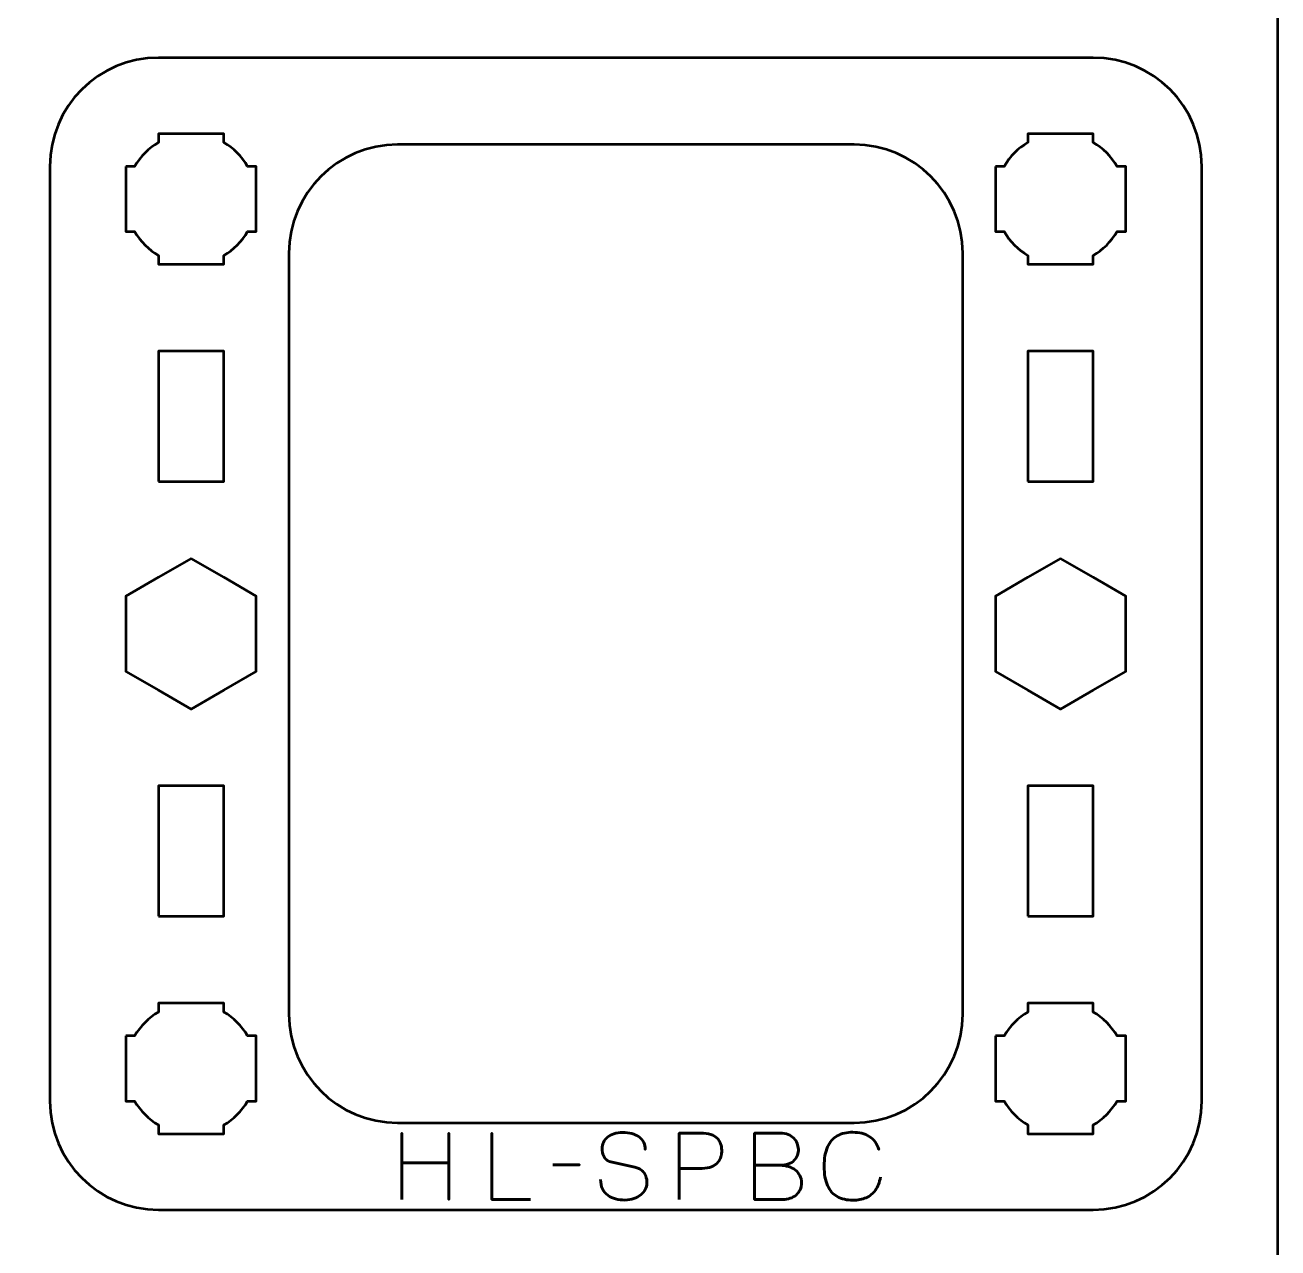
# Model space of a CAD drawing. Header units: centimetres. Extents: x -21 to 0, y -29.7 to 0.
# Drawn here: x -5.76 to 0, y -22.88 to -17.25 of the extents above; entities that cross this region are included whole.
import ezdxf

# ---------------------------------------------------------------- set-up
doc = ezdxf.new("R2010")
doc.units = ezdxf.units.CM
doc.header["$MEASUREMENT"] = 0
doc.layers.add('Layer 1', color=7, linetype='Continuous')

msp = doc.modelspace()

# ---------------------------------------------------------------- linework, layer by layer
at = {"layer": 'Layer 1', "lineweight": 53}
for points in [[(-5.15, -19.35), (-4.85, -19.35), (-4.85, -18.75), (-5.15, -18.75), (-5.15, -19.35)], [(-1.15, -19.35), (-0.85, -19.35), (-0.85, -18.75), (-1.15, -18.75), (-1.15, -19.35)], [(-5.15, -21.35), (-4.85, -21.35), (-4.85, -20.75), (-5.15, -20.75), (-5.15, -21.35)], [(-1.15, -21.35), (-0.85, -21.35), (-0.85, -20.75), (-1.15, -20.75), (-1.15, -21.35)]]:
    msp.add_lwpolyline(points, close=True, dxfattribs=at)
at = {"layer": 'Layer 1', "color": 1, "lineweight": 53}
msp.add_open_spline([(-21.00003, -29.19995), (-21.00003, -29.19995), (-21.00003, -2.89992), (-21.00003, -2.89992), (-21.00003, -2.89992), (-21.00003, -2.81709), (-20.93286, -2.74992), (-20.85003, -2.74992), (-20.85003, -2.74992), (-20.7672, -2.74992), (-20.70003, -2.68275), (-20.70003, -2.59992), (-20.70003, -2.59992), (-20.70003, -2.51709), (-20.7672, -2.44992), (-20.85003, -2.44992), (-20.85003, -2.44992), (-20.93286, -2.44992), (-21.00003, -2.38275), (-21.00003, -2.29992), (-21.00003, -2.29992), (-21.00003, -2.21709), (-20.93286, -2.14992), (-20.85003, -2.14992), (-20.85003, -2.14992), (-20.7672, -2.14992), (-20.70003, -2.08275), (-20.70003, -1.99992), (-20.70003, -1.99992), (-20.70003, -1.91709), (-20.7672, -1.84992), (-20.85003, -1.84992), (-20.85003, -1.84992), (-20.93286, -1.84992), (-21.00003, -1.78275), (-21.00003, -1.69992), (-21.00003, -1.69992), (-21.00003, -1.61709), (-20.93286, -1.54992), (-20.85003, -1.54992), (-20.85003, -1.54992), (-20.7672, -1.54992), (-20.70003, -1.48275), (-20.70003, -1.39992), (-20.70003, -1.39992), (-20.70003, -1.31709), (-20.7672, -1.24992), (-20.85003, -1.24992), (-20.85003, -1.24992), (-20.93286, -1.24992), (-21.00003, -1.18275), (-21.00003, -1.09992), (-21.00003, -1.09992), (-21.00003, -1.09992), (-21.00003, -0.49992), (-21.00003, -0.49992), (-21.00003, -0.49992), (-21.00003, -0.22295), (-20.77694, 0.00004), (-20.49994, 0.00004), (-20.49994, 0.00004), (-20.49994, 0.00004), (-0.50008, 0.00004), (-0.50008, 0.00004), (-0.50008, 0.00004), (-0.22294, 0.00004), (0.00002, -0.22295), (0.00002, -0.49992), (0.00002, -0.49992), (0.00002, -0.49992), (0.00002, -29.19995), (0.00002, -29.19995), (0.00002, -29.19995), (0.00002, -29.47695), (-0.22294, -29.70004), (-0.50008, -29.70004), (-0.50008, -29.70004), (-0.50008, -29.70004), (-20.49994, -29.70004), (-20.49994, -29.70004), (-20.49994, -29.70004), (-20.77694, -29.70004), (-21.00003, -29.47695), (-21.00003, -29.19995)], degree=3, knots=[0, 0, 0, 0, 0.047619, 0.047619, 0.047619, 0.047619, 0.0952381, 0.0952381, 0.0952381, 0.0952381, 0.1428571, 0.1428571, 0.1428571, 0.1428571, 0.1904762, 0.1904762, 0.1904762, 0.1904762, 0.2380952, 0.2380952, 0.2380952, 0.2380952, 0.2857143, 0.2857143, 0.2857143, 0.2857143, 0.3333333, 0.3333333, 0.3333333, 0.3333333, 0.3809524, 0.3809524, 0.3809524, 0.3809524, 0.4285714, 0.4285714, 0.4285714, 0.4285714, 0.4761905, 0.4761905, 0.4761905, 0.4761905, 0.5238095, 0.5238095, 0.5238095, 0.5238095, 0.5714286, 0.5714286, 0.5714286, 0.5714286, 0.6190476, 0.6190476, 0.6190476, 0.6190476, 0.6666667, 0.6666667, 0.6666667, 0.6666667, 0.7142857, 0.7142857, 0.7142857, 0.7142857, 0.7619048, 0.7619048, 0.7619048, 0.7619048, 0.8095238, 0.8095238, 0.8095238, 0.8095238, 0.8571429, 0.8571429, 0.8571429, 0.8571429, 0.9047619, 0.9047619, 0.9047619, 0.9047619, 0.952381, 0.952381, 0.952381, 0.952381, 1, 1, 1, 1], dxfattribs=at)
at = {"layer": 'Layer 1', "color": 3, "lineweight": 53}
msp.add_open_spline([(-5.65, -22.2), (-5.65, -22.2), (-5.65, -17.9), (-5.65, -17.9), (-5.65, -17.9), (-5.65, -17.62391), (-5.42609, -17.4), (-5.15, -17.4), (-5.15, -17.4), (-5.15, -17.4), (-0.85, -17.4), (-0.85, -17.4), (-0.85, -17.4), (-0.57391, -17.4), (-0.35, -17.62391), (-0.35, -17.9), (-0.35, -17.9), (-0.35, -17.9), (-0.35, -22.2), (-0.35, -22.2), (-0.35, -22.2), (-0.35, -22.47609), (-0.57391, -22.7), (-0.85, -22.7), (-0.85, -22.7), (-0.85, -22.7), (-5.15, -22.7), (-5.15, -22.7), (-5.15, -22.7), (-5.42609, -22.7), (-5.65, -22.47609), (-5.65, -22.2)], degree=3, knots=[0, 0, 0, 0, 0.125, 0.125, 0.125, 0.125, 0.25, 0.25, 0.25, 0.25, 0.375, 0.375, 0.375, 0.375, 0.5, 0.5, 0.5, 0.5, 0.625, 0.625, 0.625, 0.625, 0.75, 0.75, 0.75, 0.75, 0.875, 0.875, 0.875, 0.875, 1, 1, 1, 1], dxfattribs=at)
at = {"layer": 'Layer 1', "lineweight": 53}
for points, knots in [([(-5.3, -17.9), (-5.3, -17.9), (-5.25985, -17.9), (-5.25985, -17.9), (-5.25985, -17.9), (-5.2335, -17.85447), (-5.19553, -17.8165), (-5.15, -17.79015), (-5.15, -17.79015), (-5.15, -17.79015), (-5.15, -17.75), (-5.15, -17.75), (-5.15, -17.75), (-5.15, -17.75), (-5, -17.75), (-5, -17.75), (-5, -17.75), (-5, -17.75), (-4.85, -17.75), (-4.85, -17.75), (-4.85, -17.75), (-4.85, -17.75), (-4.85, -17.79015), (-4.85, -17.79015), (-4.85, -17.79015), (-4.80447, -17.8165), (-4.7665, -17.85447), (-4.74015, -17.9), (-4.74015, -17.9), (-4.74015, -17.9), (-4.7, -17.9), (-4.7, -17.9), (-4.7, -17.9), (-4.7, -17.9), (-4.7, -18.05), (-4.7, -18.05), (-4.7, -18.05), (-4.7, -18.05), (-4.7, -18.2), (-4.7, -18.2), (-4.7, -18.2), (-4.7, -18.2), (-4.74015, -18.2), (-4.74015, -18.2), (-4.74015, -18.2), (-4.7665, -18.24553), (-4.80447, -18.2835), (-4.85, -18.30985), (-4.85, -18.30985), (-4.85, -18.30985), (-4.85, -18.35), (-4.85, -18.35), (-4.85, -18.35), (-4.85, -18.35), (-5, -18.35), (-5, -18.35), (-5, -18.35), (-5, -18.35), (-5.15, -18.35), (-5.15, -18.35), (-5.15, -18.35), (-5.15, -18.35), (-5.15, -18.30985), (-5.15, -18.30985), (-5.15, -18.30985), (-5.19553, -18.2835), (-5.2335, -18.24553), (-5.25985, -18.2), (-5.25985, -18.2), (-5.25985, -18.2), (-5.3, -18.2), (-5.3, -18.2), (-5.3, -18.2), (-5.3, -18.2), (-5.3, -18.05), (-5.3, -18.05), (-5.3, -18.05), (-5.3, -18.05), (-5.3, -17.9), (-5.3, -17.9)], [0, 0, 0, 0, 0.05, 0.05, 0.05, 0.05, 0.1, 0.1, 0.1, 0.1, 0.15, 0.15, 0.15, 0.15, 0.2, 0.2, 0.2, 0.2, 0.25, 0.25, 0.25, 0.25, 0.3, 0.3, 0.3, 0.3, 0.35, 0.35, 0.35, 0.35, 0.4, 0.4, 0.4, 0.4, 0.45, 0.45, 0.45, 0.45, 0.5, 0.5, 0.5, 0.5, 0.55, 0.55, 0.55, 0.55, 0.6, 0.6, 0.6, 0.6, 0.65, 0.65, 0.65, 0.65, 0.7, 0.7, 0.7, 0.7, 0.75, 0.75, 0.75, 0.75, 0.8, 0.8, 0.8, 0.8, 0.85, 0.85, 0.85, 0.85, 0.9, 0.9, 0.9, 0.9, 0.95, 0.95, 0.95, 0.95, 1, 1, 1, 1]), ([(-1.3, -17.9), (-1.3, -17.9), (-1.25985, -17.9), (-1.25985, -17.9), (-1.25985, -17.9), (-1.2335, -17.85447), (-1.19553, -17.8165), (-1.15, -17.79015), (-1.15, -17.79015), (-1.15, -17.79015), (-1.15, -17.75), (-1.15, -17.75), (-1.15, -17.75), (-1.15, -17.75), (-1, -17.75), (-1, -17.75), (-1, -17.75), (-1, -17.75), (-0.85, -17.75), (-0.85, -17.75), (-0.85, -17.75), (-0.85, -17.75), (-0.85, -17.79015), (-0.85, -17.79015), (-0.85, -17.79015), (-0.80447, -17.8165), (-0.7665, -17.85447), (-0.74015, -17.9), (-0.74015, -17.9), (-0.74015, -17.9), (-0.7, -17.9), (-0.7, -17.9), (-0.7, -17.9), (-0.7, -17.9), (-0.7, -18.05), (-0.7, -18.05), (-0.7, -18.05), (-0.7, -18.05), (-0.7, -18.2), (-0.7, -18.2), (-0.7, -18.2), (-0.7, -18.2), (-0.74015, -18.2), (-0.74015, -18.2), (-0.74015, -18.2), (-0.7665, -18.24553), (-0.80447, -18.2835), (-0.85, -18.30985), (-0.85, -18.30985), (-0.85, -18.30985), (-0.85, -18.35), (-0.85, -18.35), (-0.85, -18.35), (-0.85, -18.35), (-1, -18.35), (-1, -18.35), (-1, -18.35), (-1, -18.35), (-1.15, -18.35), (-1.15, -18.35), (-1.15, -18.35), (-1.15, -18.35), (-1.15, -18.30985), (-1.15, -18.30985), (-1.15, -18.30985), (-1.19553, -18.2835), (-1.2335, -18.24553), (-1.25985, -18.2), (-1.25985, -18.2), (-1.25985, -18.2), (-1.3, -18.2), (-1.3, -18.2), (-1.3, -18.2), (-1.3, -18.2), (-1.3, -18.05), (-1.3, -18.05), (-1.3, -18.05), (-1.3, -18.05), (-1.3, -17.9), (-1.3, -17.9)], [0, 0, 0, 0, 0.05, 0.05, 0.05, 0.05, 0.1, 0.1, 0.1, 0.1, 0.15, 0.15, 0.15, 0.15, 0.2, 0.2, 0.2, 0.2, 0.25, 0.25, 0.25, 0.25, 0.3, 0.3, 0.3, 0.3, 0.35, 0.35, 0.35, 0.35, 0.4, 0.4, 0.4, 0.4, 0.45, 0.45, 0.45, 0.45, 0.5, 0.5, 0.5, 0.5, 0.55, 0.55, 0.55, 0.55, 0.6, 0.6, 0.6, 0.6, 0.65, 0.65, 0.65, 0.65, 0.7, 0.7, 0.7, 0.7, 0.75, 0.75, 0.75, 0.75, 0.8, 0.8, 0.8, 0.8, 0.85, 0.85, 0.85, 0.85, 0.9, 0.9, 0.9, 0.9, 0.95, 0.95, 0.95, 0.95, 1, 1, 1, 1]), ([(-4.55, -21.8), (-4.55, -21.8), (-4.55, -18.3), (-4.55, -18.3), (-4.55, -18.3), (-4.55, -18.02391), (-4.32609, -17.8), (-4.05, -17.8), (-4.05, -17.8), (-4.05, -17.8), (-1.95, -17.8), (-1.95, -17.8), (-1.95, -17.8), (-1.67391, -17.8), (-1.45, -18.02391), (-1.45, -18.3), (-1.45, -18.3), (-1.45, -18.3), (-1.45, -21.8), (-1.45, -21.8), (-1.45, -21.8), (-1.45, -22.07609), (-1.67391, -22.3), (-1.95, -22.3), (-1.95, -22.3), (-1.95, -22.3), (-4.05, -22.3), (-4.05, -22.3), (-4.05, -22.3), (-4.32609, -22.3), (-4.55, -22.07609), (-4.55, -21.8)], [0, 0, 0, 0, 0.125, 0.125, 0.125, 0.125, 0.25, 0.25, 0.25, 0.25, 0.375, 0.375, 0.375, 0.375, 0.5, 0.5, 0.5, 0.5, 0.625, 0.625, 0.625, 0.625, 0.75, 0.75, 0.75, 0.75, 0.875, 0.875, 0.875, 0.875, 1, 1, 1, 1]), ([(-5, -19.70359), (-5, -19.70359), (-4.85, -19.79019), (-4.85, -19.79019), (-4.85, -19.79019), (-4.85, -19.79019), (-4.7, -19.87679), (-4.7, -19.87679), (-4.7, -19.87679), (-4.7, -19.87679), (-4.7, -20.05), (-4.7, -20.05), (-4.7, -20.05), (-4.7, -20.05), (-4.7, -20.22321), (-4.7, -20.22321), (-4.7, -20.22321), (-4.7, -20.22321), (-4.85, -20.30981), (-4.85, -20.30981), (-4.85, -20.30981), (-4.85, -20.30981), (-5, -20.39641), (-5, -20.39641), (-5, -20.39641), (-5, -20.39641), (-5.15, -20.30981), (-5.15, -20.30981), (-5.15, -20.30981), (-5.15, -20.30981), (-5.3, -20.22321), (-5.3, -20.22321), (-5.3, -20.22321), (-5.3, -20.22321), (-5.3, -20.05), (-5.3, -20.05), (-5.3, -20.05), (-5.3, -20.05), (-5.3, -19.87679), (-5.3, -19.87679), (-5.3, -19.87679), (-5.3, -19.87679), (-5.15, -19.79019), (-5.15, -19.79019), (-5.15, -19.79019), (-5.15, -19.79019), (-5, -19.70359), (-5, -19.70359)], [0, 0, 0, 0, 0.0833333, 0.0833333, 0.0833333, 0.0833333, 0.1666667, 0.1666667, 0.1666667, 0.1666667, 0.25, 0.25, 0.25, 0.25, 0.3333333, 0.3333333, 0.3333333, 0.3333333, 0.4166667, 0.4166667, 0.4166667, 0.4166667, 0.5, 0.5, 0.5, 0.5, 0.5833333, 0.5833333, 0.5833333, 0.5833333, 0.6666667, 0.6666667, 0.6666667, 0.6666667, 0.75, 0.75, 0.75, 0.75, 0.8333333, 0.8333333, 0.8333333, 0.8333333, 0.9166667, 0.9166667, 0.9166667, 0.9166667, 1, 1, 1, 1]), ([(-1, -19.70359), (-1, -19.70359), (-0.85, -19.79019), (-0.85, -19.79019), (-0.85, -19.79019), (-0.85, -19.79019), (-0.7, -19.87679), (-0.7, -19.87679), (-0.7, -19.87679), (-0.7, -19.87679), (-0.7, -20.05), (-0.7, -20.05), (-0.7, -20.05), (-0.7, -20.05), (-0.7, -20.22321), (-0.7, -20.22321), (-0.7, -20.22321), (-0.7, -20.22321), (-0.85, -20.30981), (-0.85, -20.30981), (-0.85, -20.30981), (-0.85, -20.30981), (-1, -20.39641), (-1, -20.39641), (-1, -20.39641), (-1, -20.39641), (-1.15, -20.30981), (-1.15, -20.30981), (-1.15, -20.30981), (-1.15, -20.30981), (-1.3, -20.22321), (-1.3, -20.22321), (-1.3, -20.22321), (-1.3, -20.22321), (-1.3, -20.05), (-1.3, -20.05), (-1.3, -20.05), (-1.3, -20.05), (-1.3, -19.87679), (-1.3, -19.87679), (-1.3, -19.87679), (-1.3, -19.87679), (-1.15, -19.79019), (-1.15, -19.79019), (-1.15, -19.79019), (-1.15, -19.79019), (-1, -19.70359), (-1, -19.70359)], [0, 0, 0, 0, 0.0833333, 0.0833333, 0.0833333, 0.0833333, 0.1666667, 0.1666667, 0.1666667, 0.1666667, 0.25, 0.25, 0.25, 0.25, 0.3333333, 0.3333333, 0.3333333, 0.3333333, 0.4166667, 0.4166667, 0.4166667, 0.4166667, 0.5, 0.5, 0.5, 0.5, 0.5833333, 0.5833333, 0.5833333, 0.5833333, 0.6666667, 0.6666667, 0.6666667, 0.6666667, 0.75, 0.75, 0.75, 0.75, 0.8333333, 0.8333333, 0.8333333, 0.8333333, 0.9166667, 0.9166667, 0.9166667, 0.9166667, 1, 1, 1, 1]), ([(-5.3, -21.9), (-5.3, -21.9), (-5.25985, -21.9), (-5.25985, -21.9), (-5.25985, -21.9), (-5.2335, -21.85447), (-5.19553, -21.8165), (-5.15, -21.79015), (-5.15, -21.79015), (-5.15, -21.79015), (-5.15, -21.75), (-5.15, -21.75), (-5.15, -21.75), (-5.15, -21.75), (-5, -21.75), (-5, -21.75), (-5, -21.75), (-5, -21.75), (-4.85, -21.75), (-4.85, -21.75), (-4.85, -21.75), (-4.85, -21.75), (-4.85, -21.79015), (-4.85, -21.79015), (-4.85, -21.79015), (-4.80447, -21.8165), (-4.7665, -21.85447), (-4.74015, -21.9), (-4.74015, -21.9), (-4.74015, -21.9), (-4.7, -21.9), (-4.7, -21.9), (-4.7, -21.9), (-4.7, -21.9), (-4.7, -22.05), (-4.7, -22.05), (-4.7, -22.05), (-4.7, -22.05), (-4.7, -22.2), (-4.7, -22.2), (-4.7, -22.2), (-4.7, -22.2), (-4.74015, -22.2), (-4.74015, -22.2), (-4.74015, -22.2), (-4.7665, -22.24553), (-4.80447, -22.2835), (-4.85, -22.30985), (-4.85, -22.30985), (-4.85, -22.30985), (-4.85, -22.35), (-4.85, -22.35), (-4.85, -22.35), (-4.85, -22.35), (-5, -22.35), (-5, -22.35), (-5, -22.35), (-5, -22.35), (-5.15, -22.35), (-5.15, -22.35), (-5.15, -22.35), (-5.15, -22.35), (-5.15, -22.30985), (-5.15, -22.30985), (-5.15, -22.30985), (-5.19553, -22.2835), (-5.2335, -22.24553), (-5.25985, -22.2), (-5.25985, -22.2), (-5.25985, -22.2), (-5.3, -22.2), (-5.3, -22.2), (-5.3, -22.2), (-5.3, -22.2), (-5.3, -22.05), (-5.3, -22.05), (-5.3, -22.05), (-5.3, -22.05), (-5.3, -21.9), (-5.3, -21.9)], [0, 0, 0, 0, 0.05, 0.05, 0.05, 0.05, 0.1, 0.1, 0.1, 0.1, 0.15, 0.15, 0.15, 0.15, 0.2, 0.2, 0.2, 0.2, 0.25, 0.25, 0.25, 0.25, 0.3, 0.3, 0.3, 0.3, 0.35, 0.35, 0.35, 0.35, 0.4, 0.4, 0.4, 0.4, 0.45, 0.45, 0.45, 0.45, 0.5, 0.5, 0.5, 0.5, 0.55, 0.55, 0.55, 0.55, 0.6, 0.6, 0.6, 0.6, 0.65, 0.65, 0.65, 0.65, 0.7, 0.7, 0.7, 0.7, 0.75, 0.75, 0.75, 0.75, 0.8, 0.8, 0.8, 0.8, 0.85, 0.85, 0.85, 0.85, 0.9, 0.9, 0.9, 0.9, 0.95, 0.95, 0.95, 0.95, 1, 1, 1, 1]), ([(-1.3, -21.9), (-1.3, -21.9), (-1.25985, -21.9), (-1.25985, -21.9), (-1.25985, -21.9), (-1.2335, -21.85447), (-1.19553, -21.8165), (-1.15, -21.79015), (-1.15, -21.79015), (-1.15, -21.79015), (-1.15, -21.75), (-1.15, -21.75), (-1.15, -21.75), (-1.15, -21.75), (-1, -21.75), (-1, -21.75), (-1, -21.75), (-1, -21.75), (-0.85, -21.75), (-0.85, -21.75), (-0.85, -21.75), (-0.85, -21.75), (-0.85, -21.79015), (-0.85, -21.79015), (-0.85, -21.79015), (-0.80447, -21.8165), (-0.7665, -21.85447), (-0.74015, -21.9), (-0.74015, -21.9), (-0.74015, -21.9), (-0.7, -21.9), (-0.7, -21.9), (-0.7, -21.9), (-0.7, -21.9), (-0.7, -22.05), (-0.7, -22.05), (-0.7, -22.05), (-0.7, -22.05), (-0.7, -22.2), (-0.7, -22.2), (-0.7, -22.2), (-0.7, -22.2), (-0.74015, -22.2), (-0.74015, -22.2), (-0.74015, -22.2), (-0.7665, -22.24553), (-0.80447, -22.2835), (-0.85, -22.30985), (-0.85, -22.30985), (-0.85, -22.30985), (-0.85, -22.35), (-0.85, -22.35), (-0.85, -22.35), (-0.85, -22.35), (-1, -22.35), (-1, -22.35), (-1, -22.35), (-1, -22.35), (-1.15, -22.35), (-1.15, -22.35), (-1.15, -22.35), (-1.15, -22.35), (-1.15, -22.30985), (-1.15, -22.30985), (-1.15, -22.30985), (-1.19553, -22.2835), (-1.2335, -22.24553), (-1.25985, -22.2), (-1.25985, -22.2), (-1.25985, -22.2), (-1.3, -22.2), (-1.3, -22.2), (-1.3, -22.2), (-1.3, -22.2), (-1.3, -22.05), (-1.3, -22.05), (-1.3, -22.05), (-1.3, -22.05), (-1.3, -21.9), (-1.3, -21.9)], [0, 0, 0, 0, 0.05, 0.05, 0.05, 0.05, 0.1, 0.1, 0.1, 0.1, 0.15, 0.15, 0.15, 0.15, 0.2, 0.2, 0.2, 0.2, 0.25, 0.25, 0.25, 0.25, 0.3, 0.3, 0.3, 0.3, 0.35, 0.35, 0.35, 0.35, 0.4, 0.4, 0.4, 0.4, 0.45, 0.45, 0.45, 0.45, 0.5, 0.5, 0.5, 0.5, 0.55, 0.55, 0.55, 0.55, 0.6, 0.6, 0.6, 0.6, 0.65, 0.65, 0.65, 0.65, 0.7, 0.7, 0.7, 0.7, 0.75, 0.75, 0.75, 0.75, 0.8, 0.8, 0.8, 0.8, 0.85, 0.85, 0.85, 0.85, 0.9, 0.9, 0.9, 0.9, 0.95, 0.95, 0.95, 0.95, 1, 1, 1, 1])]:
    msp.add_open_spline(points, degree=3, knots=knots, dxfattribs=at)
at = {"layer": 'Layer 1', "color": 5, "lineweight": 53}
for points, knots in [([(-4.02996, -22.65244), (-4.02996, -22.65244), (-4.02996, -22.48353), (-4.02996, -22.48353), (-4.02996, -22.48353), (-4.02996, -22.48353), (-3.81449, -22.48353), (-3.81449, -22.48353), (-3.81449, -22.48353), (-3.81449, -22.48353), (-3.81449, -22.65244), (-3.81449, -22.65244), (-3.81449, -22.65244), (-3.81449, -22.65244), (-3.81449, -22.34764), (-3.81449, -22.34764), (-3.81449, -22.34764), (-3.81449, -22.34764), (-3.81449, -22.48353), (-3.81449, -22.48353), (-3.81449, -22.48353), (-3.81449, -22.48353), (-4.02996, -22.48353), (-4.02996, -22.48353), (-4.02996, -22.48353), (-4.02996, -22.48353), (-4.02996, -22.34764), (-4.02996, -22.34764), (-4.02996, -22.34764), (-4.02996, -22.34764), (-4.02996, -22.65244), (-4.02996, -22.65244)], [0, 0, 0, 0, 0.125, 0.125, 0.125, 0.125, 0.25, 0.25, 0.25, 0.25, 0.375, 0.375, 0.375, 0.375, 0.5, 0.5, 0.5, 0.5, 0.625, 0.625, 0.625, 0.625, 0.75, 0.75, 0.75, 0.75, 0.875, 0.875, 0.875, 0.875, 1, 1, 1, 1]), ([(-3.43857, -22.65244), (-3.43857, -22.65244), (-3.61679, -22.65244), (-3.61679, -22.65244), (-3.61679, -22.65244), (-3.61679, -22.65244), (-3.61679, -22.34722), (-3.61679, -22.34722), (-3.61679, -22.34722), (-3.61679, -22.34722), (-3.61679, -22.65244), (-3.61679, -22.65244), (-3.61679, -22.65244), (-3.61679, -22.65244), (-3.43857, -22.65244), (-3.43857, -22.65244)], [0, 0, 0, 0, 0.25, 0.25, 0.25, 0.25, 0.5, 0.5, 0.5, 0.5, 0.75, 0.75, 0.75, 0.75, 1, 1, 1, 1]), ([(-3.11642, -22.56015), (-3.11628, -22.57702), (-3.11332, -22.59148), (-3.10739, -22.60355), (-3.10739, -22.60355), (-3.10153, -22.61554), (-3.09335, -22.62535), (-3.08305, -22.63297), (-3.08305, -22.63297), (-3.07268, -22.64052), (-3.06075, -22.64609), (-3.04728, -22.64969), (-3.04728, -22.64969), (-3.03387, -22.65322), (-3.01948, -22.65498), (-3.00424, -22.65498), (-3.00424, -22.65498), (-2.98886, -22.65491), (-2.97503, -22.65265), (-2.96268, -22.64835), (-2.96268, -22.64835), (-2.9504, -22.64404), (-2.93989, -22.63826), (-2.93107, -22.63099), (-2.93107, -22.63099), (-2.92232, -22.62372), (-2.91555, -22.61561), (-2.91075, -22.60658), (-2.91075, -22.60658), (-2.90595, -22.59755), (-2.90341, -22.58831), (-2.90306, -22.57878), (-2.90306, -22.57878), (-2.90264, -22.56629), (-2.90447, -22.55486), (-2.90849, -22.54456), (-2.90849, -22.54456), (-2.91252, -22.53426), (-2.91873, -22.52565), (-2.92712, -22.5186), (-2.92712, -22.5186), (-2.93545, -22.51154), (-2.94596, -22.5066), (-2.95852, -22.50385), (-2.95852, -22.50385), (-2.95852, -22.50385), (-3.06223, -22.48141), (-3.06223, -22.48141), (-3.06223, -22.48141), (-3.07197, -22.47937), (-3.08037, -22.47591), (-3.08728, -22.47111), (-3.08728, -22.47111), (-3.0942, -22.46625), (-3.09956, -22.45954), (-3.10323, -22.45093), (-3.10323, -22.45093), (-3.1069, -22.4424), (-3.1088, -22.43153), (-3.1088, -22.41834), (-3.1088, -22.41834), (-3.1088, -22.40832), (-3.10675, -22.39887), (-3.10259, -22.38998), (-3.10259, -22.38998), (-3.0985, -22.38109), (-3.09243, -22.37325), (-3.08446, -22.36634), (-3.08446, -22.36634), (-3.07649, -22.3595), (-3.06661, -22.35413), (-3.0549, -22.35025), (-3.0549, -22.35025), (-3.04311, -22.3463), (-3.02964, -22.34433), (-3.0144, -22.34426), (-3.0144, -22.34426), (-2.99909, -22.34426), (-2.98505, -22.34602), (-2.97221, -22.34955), (-2.97221, -22.34955), (-2.95944, -22.35308), (-2.94836, -22.35816), (-2.93905, -22.36493), (-2.93905, -22.36493), (-2.92973, -22.3717), (-2.92254, -22.38003), (-2.9176, -22.38976), (-2.9176, -22.38976), (-2.91266, -22.39957), (-2.91033, -22.41079), (-2.91068, -22.42342), (-2.91068, -22.42342), (-2.91033, -22.41079), (-2.91266, -22.39957), (-2.9176, -22.38976), (-2.9176, -22.38976), (-2.92254, -22.38003), (-2.92973, -22.3717), (-2.93905, -22.36493), (-2.93905, -22.36493), (-2.94836, -22.35816), (-2.95944, -22.35308), (-2.97221, -22.34955), (-2.97221, -22.34955), (-2.98505, -22.34602), (-2.99909, -22.34426), (-3.0144, -22.34426), (-3.0144, -22.34426), (-3.02964, -22.34433), (-3.04311, -22.3463), (-3.0549, -22.35025), (-3.0549, -22.35025), (-3.06661, -22.35413), (-3.07649, -22.3595), (-3.08446, -22.36634), (-3.08446, -22.36634), (-3.09243, -22.37325), (-3.0985, -22.38109), (-3.10259, -22.38998), (-3.10259, -22.38998), (-3.10675, -22.39887), (-3.1088, -22.40832), (-3.1088, -22.41834), (-3.1088, -22.41834), (-3.1088, -22.43153), (-3.10697, -22.4424), (-3.10344, -22.45086), (-3.10344, -22.45086), (-3.09984, -22.4594), (-3.09455, -22.46603), (-3.08763, -22.4709), (-3.08763, -22.4709), (-3.08072, -22.4757), (-3.07225, -22.47923), (-3.06223, -22.48141), (-3.06223, -22.48141), (-3.06223, -22.48141), (-2.95852, -22.50385), (-2.95852, -22.50385), (-2.95852, -22.50385), (-2.94568, -22.5066), (-2.93509, -22.51154), (-2.92677, -22.5186), (-2.92677, -22.5186), (-2.91837, -22.52565), (-2.91223, -22.53426), (-2.90828, -22.54456), (-2.90828, -22.54456), (-2.9044, -22.55486), (-2.90264, -22.56629), (-2.90306, -22.57878), (-2.90306, -22.57878), (-2.90341, -22.58831), (-2.90595, -22.59755), (-2.91075, -22.60658), (-2.91075, -22.60658), (-2.91555, -22.61561), (-2.92232, -22.62372), (-2.93107, -22.63099), (-2.93107, -22.63099), (-2.93989, -22.63826), (-2.9504, -22.64404), (-2.96268, -22.64835), (-2.96268, -22.64835), (-2.97503, -22.65265), (-2.98886, -22.65491), (-3.00424, -22.65498), (-3.00424, -22.65498), (-3.01948, -22.65498), (-3.03387, -22.65322), (-3.04728, -22.64969), (-3.04728, -22.64969), (-3.06075, -22.64609), (-3.07268, -22.64052), (-3.08305, -22.63297), (-3.08305, -22.63297), (-3.09335, -22.62535), (-3.10153, -22.61554), (-3.10739, -22.60355), (-3.10739, -22.60355), (-3.11332, -22.59148), (-3.11628, -22.57702), (-3.11642, -22.56015)], [0, 0, 0, 0, 0.0217391, 0.0217391, 0.0217391, 0.0217391, 0.0434783, 0.0434783, 0.0434783, 0.0434783, 0.0652174, 0.0652174, 0.0652174, 0.0652174, 0.0869565, 0.0869565, 0.0869565, 0.0869565, 0.1086957, 0.1086957, 0.1086957, 0.1086957, 0.1304348, 0.1304348, 0.1304348, 0.1304348, 0.1521739, 0.1521739, 0.1521739, 0.1521739, 0.173913, 0.173913, 0.173913, 0.173913, 0.1956522, 0.1956522, 0.1956522, 0.1956522, 0.2173913, 0.2173913, 0.2173913, 0.2173913, 0.2391304, 0.2391304, 0.2391304, 0.2391304, 0.2608696, 0.2608696, 0.2608696, 0.2608696, 0.2826087, 0.2826087, 0.2826087, 0.2826087, 0.3043478, 0.3043478, 0.3043478, 0.3043478, 0.326087, 0.326087, 0.326087, 0.326087, 0.3478261, 0.3478261, 0.3478261, 0.3478261, 0.3695652, 0.3695652, 0.3695652, 0.3695652, 0.3913043, 0.3913043, 0.3913043, 0.3913043, 0.4130435, 0.4130435, 0.4130435, 0.4130435, 0.4347826, 0.4347826, 0.4347826, 0.4347826, 0.4565217, 0.4565217, 0.4565217, 0.4565217, 0.4782609, 0.4782609, 0.4782609, 0.4782609, 0.5, 0.5, 0.5, 0.5, 0.5217391, 0.5217391, 0.5217391, 0.5217391, 0.5434783, 0.5434783, 0.5434783, 0.5434783, 0.5652174, 0.5652174, 0.5652174, 0.5652174, 0.5869565, 0.5869565, 0.5869565, 0.5869565, 0.6086957, 0.6086957, 0.6086957, 0.6086957, 0.6304348, 0.6304348, 0.6304348, 0.6304348, 0.6521739, 0.6521739, 0.6521739, 0.6521739, 0.673913, 0.673913, 0.673913, 0.673913, 0.6956522, 0.6956522, 0.6956522, 0.6956522, 0.7173913, 0.7173913, 0.7173913, 0.7173913, 0.7391304, 0.7391304, 0.7391304, 0.7391304, 0.7608696, 0.7608696, 0.7608696, 0.7608696, 0.7826087, 0.7826087, 0.7826087, 0.7826087, 0.8043478, 0.8043478, 0.8043478, 0.8043478, 0.826087, 0.826087, 0.826087, 0.826087, 0.8478261, 0.8478261, 0.8478261, 0.8478261, 0.8695652, 0.8695652, 0.8695652, 0.8695652, 0.8913043, 0.8913043, 0.8913043, 0.8913043, 0.9130435, 0.9130435, 0.9130435, 0.9130435, 0.9347826, 0.9347826, 0.9347826, 0.9347826, 0.9565217, 0.9565217, 0.9565217, 0.9565217, 0.9782609, 0.9782609, 0.9782609, 0.9782609, 1, 1, 1, 1]), ([(-2.75447, -22.65244), (-2.75447, -22.65244), (-2.75447, -22.34722), (-2.75447, -22.34722), (-2.75447, -22.34722), (-2.75447, -22.34722), (-2.6571, -22.34722), (-2.6571, -22.34722), (-2.6571, -22.34722), (-2.63763, -22.34729), (-2.62162, -22.34948), (-2.60899, -22.35371), (-2.60899, -22.35371), (-2.59643, -22.35787), (-2.58655, -22.36366), (-2.57942, -22.371), (-2.57942, -22.371), (-2.5723, -22.37826), (-2.56722, -22.38659), (-2.56411, -22.39597), (-2.56411, -22.39597), (-2.56108, -22.40536), (-2.55932, -22.41516), (-2.55889, -22.42554), (-2.55889, -22.42554), (-2.5584, -22.43591), (-2.5596, -22.44607), (-2.56242, -22.45594), (-2.56242, -22.45594), (-2.56531, -22.46582), (-2.57018, -22.47478), (-2.57717, -22.48283), (-2.57717, -22.48283), (-2.58408, -22.49087), (-2.59346, -22.49729), (-2.60525, -22.50202), (-2.60525, -22.50202), (-2.61703, -22.50681), (-2.63163, -22.50921), (-2.64906, -22.50935), (-2.64906, -22.50935), (-2.64906, -22.50935), (-2.75447, -22.50935), (-2.75447, -22.50935), (-2.75447, -22.50935), (-2.75447, -22.50935), (-2.64906, -22.50935), (-2.64906, -22.50935), (-2.64906, -22.50935), (-2.63199, -22.50921), (-2.61752, -22.50681), (-2.60581, -22.50202), (-2.60581, -22.50202), (-2.59403, -22.49729), (-2.58464, -22.49087), (-2.57759, -22.48283), (-2.57759, -22.48283), (-2.5706, -22.47478), (-2.56559, -22.46582), (-2.56263, -22.45594), (-2.56263, -22.45594), (-2.55967, -22.44607), (-2.5584, -22.43591), (-2.55889, -22.42554), (-2.55889, -22.42554), (-2.55932, -22.41516), (-2.56108, -22.40536), (-2.56425, -22.39597), (-2.56425, -22.39597), (-2.56736, -22.38659), (-2.57258, -22.37826), (-2.57971, -22.371), (-2.57971, -22.371), (-2.5869, -22.36366), (-2.59678, -22.35787), (-2.60934, -22.35371), (-2.60934, -22.35371), (-2.62197, -22.34948), (-2.63784, -22.34729), (-2.6571, -22.34722), (-2.6571, -22.34722), (-2.6571, -22.34722), (-2.75447, -22.34722), (-2.75447, -22.34722), (-2.75447, -22.34722), (-2.75447, -22.34722), (-2.75447, -22.65244), (-2.75447, -22.65244)], [0, 0, 0, 0, 0.0454545, 0.0454545, 0.0454545, 0.0454545, 0.0909091, 0.0909091, 0.0909091, 0.0909091, 0.1363636, 0.1363636, 0.1363636, 0.1363636, 0.1818182, 0.1818182, 0.1818182, 0.1818182, 0.2272727, 0.2272727, 0.2272727, 0.2272727, 0.2727273, 0.2727273, 0.2727273, 0.2727273, 0.3181818, 0.3181818, 0.3181818, 0.3181818, 0.3636364, 0.3636364, 0.3636364, 0.3636364, 0.4090909, 0.4090909, 0.4090909, 0.4090909, 0.4545455, 0.4545455, 0.4545455, 0.4545455, 0.5, 0.5, 0.5, 0.5, 0.5454545, 0.5454545, 0.5454545, 0.5454545, 0.5909091, 0.5909091, 0.5909091, 0.5909091, 0.6363636, 0.6363636, 0.6363636, 0.6363636, 0.6818182, 0.6818182, 0.6818182, 0.6818182, 0.7272727, 0.7272727, 0.7272727, 0.7272727, 0.7727273, 0.7727273, 0.7727273, 0.7727273, 0.8181818, 0.8181818, 0.8181818, 0.8181818, 0.8636364, 0.8636364, 0.8636364, 0.8636364, 0.9090909, 0.9090909, 0.9090909, 0.9090909, 0.9545455, 0.9545455, 0.9545455, 0.9545455, 1, 1, 1, 1]), ([(-2.40819, -22.49538), (-2.40819, -22.49538), (-2.29093, -22.49538), (-2.29093, -22.49538), (-2.29093, -22.49538), (-2.27569, -22.49531), (-2.26271, -22.4932), (-2.25177, -22.48903), (-2.25177, -22.48903), (-2.2409, -22.48494), (-2.23209, -22.47937), (-2.22524, -22.47238), (-2.22524, -22.47238), (-2.2184, -22.4654), (-2.21346, -22.4575), (-2.21035, -22.44875), (-2.21035, -22.44875), (-2.20732, -22.44007), (-2.20591, -22.43104), (-2.20626, -22.42173), (-2.20626, -22.42173), (-2.20669, -22.41241), (-2.20866, -22.40338), (-2.21219, -22.39456), (-2.21219, -22.39456), (-2.21565, -22.38574), (-2.22087, -22.37777), (-2.22771, -22.37064), (-2.22771, -22.37064), (-2.23455, -22.36352), (-2.24309, -22.35787), (-2.25346, -22.35371), (-2.25346, -22.35371), (-2.26384, -22.34948), (-2.27604, -22.34729), (-2.29008, -22.34722), (-2.29008, -22.34722), (-2.29008, -22.34722), (-2.40819, -22.34722), (-2.40819, -22.34722), (-2.40819, -22.34722), (-2.40819, -22.34722), (-2.40819, -22.65244), (-2.40819, -22.65244), (-2.40819, -22.65244), (-2.40819, -22.65244), (-2.27823, -22.65244), (-2.27823, -22.65244), (-2.27823, -22.65244), (-2.26609, -22.65244), (-2.2548, -22.65068), (-2.24436, -22.64722), (-2.24436, -22.64722), (-2.23392, -22.64369), (-2.22482, -22.63868), (-2.21692, -22.63198), (-2.21692, -22.63198), (-2.20908, -22.62535), (-2.20295, -22.6173), (-2.19857, -22.60778), (-2.19857, -22.60778), (-2.1942, -22.59825), (-2.19194, -22.58746), (-2.19187, -22.57539), (-2.19187, -22.57539), (-2.19215, -22.56326), (-2.19469, -22.55232), (-2.19956, -22.54252), (-2.19956, -22.54252), (-2.20443, -22.53271), (-2.2112, -22.52431), (-2.21995, -22.51726), (-2.21995, -22.51726), (-2.2287, -22.51027), (-2.23914, -22.50484), (-2.25114, -22.5011), (-2.25114, -22.5011), (-2.26313, -22.49736), (-2.27639, -22.49546), (-2.29093, -22.49538), (-2.29093, -22.49538), (-2.27639, -22.49546), (-2.26313, -22.49736), (-2.25114, -22.5011), (-2.25114, -22.5011), (-2.23914, -22.50484), (-2.2287, -22.51027), (-2.21995, -22.51726), (-2.21995, -22.51726), (-2.2112, -22.52431), (-2.20443, -22.53271), (-2.19956, -22.54252), (-2.19956, -22.54252), (-2.19469, -22.55232), (-2.19215, -22.56326), (-2.19187, -22.57539), (-2.19187, -22.57539), (-2.19194, -22.58746), (-2.1942, -22.59825), (-2.19857, -22.60778), (-2.19857, -22.60778), (-2.20295, -22.6173), (-2.20908, -22.62535), (-2.21692, -22.63198), (-2.21692, -22.63198), (-2.22482, -22.63868), (-2.23392, -22.64369), (-2.24436, -22.64722), (-2.24436, -22.64722), (-2.2548, -22.65068), (-2.26609, -22.65244), (-2.27823, -22.65244), (-2.27823, -22.65244), (-2.27823, -22.65244), (-2.40819, -22.65244), (-2.40819, -22.65244), (-2.40819, -22.65244), (-2.40819, -22.65244), (-2.40819, -22.34722), (-2.40819, -22.34722), (-2.40819, -22.34722), (-2.40819, -22.34722), (-2.29008, -22.34722), (-2.29008, -22.34722), (-2.29008, -22.34722), (-2.27604, -22.34729), (-2.26384, -22.34948), (-2.25346, -22.35371), (-2.25346, -22.35371), (-2.24309, -22.35787), (-2.23455, -22.36352), (-2.22771, -22.37064), (-2.22771, -22.37064), (-2.22087, -22.37777), (-2.21565, -22.38574), (-2.21219, -22.39456), (-2.21219, -22.39456), (-2.20866, -22.40338), (-2.20669, -22.41241), (-2.20626, -22.42173), (-2.20626, -22.42173), (-2.20591, -22.43104), (-2.20732, -22.44007), (-2.21035, -22.44875), (-2.21035, -22.44875), (-2.21346, -22.4575), (-2.2184, -22.4654), (-2.22524, -22.47238), (-2.22524, -22.47238), (-2.23209, -22.47937), (-2.2409, -22.48494), (-2.25177, -22.48903), (-2.25177, -22.48903), (-2.26271, -22.4932), (-2.27569, -22.49531), (-2.29093, -22.49538), (-2.29093, -22.49538), (-2.29093, -22.49538), (-2.40819, -22.49538), (-2.40819, -22.49538)], [0, 0, 0, 0, 0.025, 0.025, 0.025, 0.025, 0.05, 0.05, 0.05, 0.05, 0.075, 0.075, 0.075, 0.075, 0.1, 0.1, 0.1, 0.1, 0.125, 0.125, 0.125, 0.125, 0.15, 0.15, 0.15, 0.15, 0.175, 0.175, 0.175, 0.175, 0.2, 0.2, 0.2, 0.2, 0.225, 0.225, 0.225, 0.225, 0.25, 0.25, 0.25, 0.25, 0.275, 0.275, 0.275, 0.275, 0.3, 0.3, 0.3, 0.3, 0.325, 0.325, 0.325, 0.325, 0.35, 0.35, 0.35, 0.35, 0.375, 0.375, 0.375, 0.375, 0.4, 0.4, 0.4, 0.4, 0.425, 0.425, 0.425, 0.425, 0.45, 0.45, 0.45, 0.45, 0.475, 0.475, 0.475, 0.475, 0.5, 0.5, 0.5, 0.5, 0.525, 0.525, 0.525, 0.525, 0.55, 0.55, 0.55, 0.55, 0.575, 0.575, 0.575, 0.575, 0.6, 0.6, 0.6, 0.6, 0.625, 0.625, 0.625, 0.625, 0.65, 0.65, 0.65, 0.65, 0.675, 0.675, 0.675, 0.675, 0.7, 0.7, 0.7, 0.7, 0.725, 0.725, 0.725, 0.725, 0.75, 0.75, 0.75, 0.75, 0.775, 0.775, 0.775, 0.775, 0.8, 0.8, 0.8, 0.8, 0.825, 0.825, 0.825, 0.825, 0.85, 0.85, 0.85, 0.85, 0.875, 0.875, 0.875, 0.875, 0.9, 0.9, 0.9, 0.9, 0.925, 0.925, 0.925, 0.925, 0.95, 0.95, 0.95, 0.95, 0.975, 0.975, 0.975, 0.975, 1, 1, 1, 1]), ([(-1.82865, -22.54999), (-1.83317, -22.57419), (-1.84107, -22.59416), (-1.85215, -22.60982), (-1.85215, -22.60982), (-1.86329, -22.62542), (-1.87755, -22.63699), (-1.8949, -22.64454), (-1.8949, -22.64454), (-1.91219, -22.65209), (-1.93251, -22.6559), (-1.95565, -22.65583), (-1.95565, -22.65583), (-1.9838, -22.6559), (-2.00772, -22.65046), (-2.02734, -22.63939), (-2.02734, -22.63939), (-2.04695, -22.62838), (-2.06191, -22.61138), (-2.07221, -22.58831), (-2.07221, -22.58831), (-2.08251, -22.56523), (-2.08766, -22.53567), (-2.08773, -22.49962), (-2.08773, -22.49962), (-2.08766, -22.46371), (-2.08251, -22.43421), (-2.07221, -22.41114), (-2.07221, -22.41114), (-2.06191, -22.38807), (-2.04695, -22.371), (-2.02734, -22.35992), (-2.02734, -22.35992), (-2.00772, -22.34884), (-1.9838, -22.34334), (-1.95565, -22.34341), (-1.95565, -22.34341), (-1.92552, -22.34334), (-1.90027, -22.34976), (-1.87995, -22.36267), (-1.87995, -22.36267), (-1.8597, -22.37558), (-1.84481, -22.39555), (-1.83543, -22.42257), (-1.83543, -22.42257), (-1.84481, -22.39555), (-1.8597, -22.37558), (-1.87995, -22.36267), (-1.87995, -22.36267), (-1.90027, -22.34976), (-1.92552, -22.34334), (-1.95565, -22.34341), (-1.95565, -22.34341), (-1.9838, -22.34334), (-2.00772, -22.34884), (-2.02734, -22.35992), (-2.02734, -22.35992), (-2.04695, -22.371), (-2.06191, -22.38807), (-2.07221, -22.41114), (-2.07221, -22.41114), (-2.08251, -22.43421), (-2.08766, -22.46371), (-2.08773, -22.49962), (-2.08773, -22.49962), (-2.08766, -22.53567), (-2.08251, -22.56523), (-2.07221, -22.58831), (-2.07221, -22.58831), (-2.06191, -22.61138), (-2.04695, -22.62838), (-2.02734, -22.63939), (-2.02734, -22.63939), (-2.00772, -22.65046), (-1.9838, -22.6559), (-1.95565, -22.65583), (-1.95565, -22.65583), (-1.93251, -22.6559), (-1.91219, -22.65209), (-1.8949, -22.64454), (-1.8949, -22.64454), (-1.87755, -22.63699), (-1.86329, -22.62542), (-1.85215, -22.60982), (-1.85215, -22.60982), (-1.84107, -22.59416), (-1.83317, -22.57419), (-1.82865, -22.54999)], [0, 0, 0, 0, 0.0454545, 0.0454545, 0.0454545, 0.0454545, 0.0909091, 0.0909091, 0.0909091, 0.0909091, 0.1363636, 0.1363636, 0.1363636, 0.1363636, 0.1818182, 0.1818182, 0.1818182, 0.1818182, 0.2272727, 0.2272727, 0.2272727, 0.2272727, 0.2727273, 0.2727273, 0.2727273, 0.2727273, 0.3181818, 0.3181818, 0.3181818, 0.3181818, 0.3636364, 0.3636364, 0.3636364, 0.3636364, 0.4090909, 0.4090909, 0.4090909, 0.4090909, 0.4545455, 0.4545455, 0.4545455, 0.4545455, 0.5, 0.5, 0.5, 0.5, 0.5454545, 0.5454545, 0.5454545, 0.5454545, 0.5909091, 0.5909091, 0.5909091, 0.5909091, 0.6363636, 0.6363636, 0.6363636, 0.6363636, 0.6818182, 0.6818182, 0.6818182, 0.6818182, 0.7272727, 0.7272727, 0.7272727, 0.7272727, 0.7727273, 0.7727273, 0.7727273, 0.7727273, 0.8181818, 0.8181818, 0.8181818, 0.8181818, 0.8636364, 0.8636364, 0.8636364, 0.8636364, 0.9090909, 0.9090909, 0.9090909, 0.9090909, 0.9545455, 0.9545455, 0.9545455, 0.9545455, 1, 1, 1, 1]), ([(-3.33655, -22.49284), (-3.33655, -22.49284), (-3.21336, -22.49284), (-3.21336, -22.49284), (-3.21336, -22.49284), (-3.21336, -22.49284), (-3.33655, -22.49284), (-3.33655, -22.49284)], [0, 0, 0, 0, 0.5, 0.5, 0.5, 0.5, 1, 1, 1, 1])]:
    msp.add_open_spline(points, degree=3, knots=knots, dxfattribs=at)

doc.saveas('drawing.dxf')
